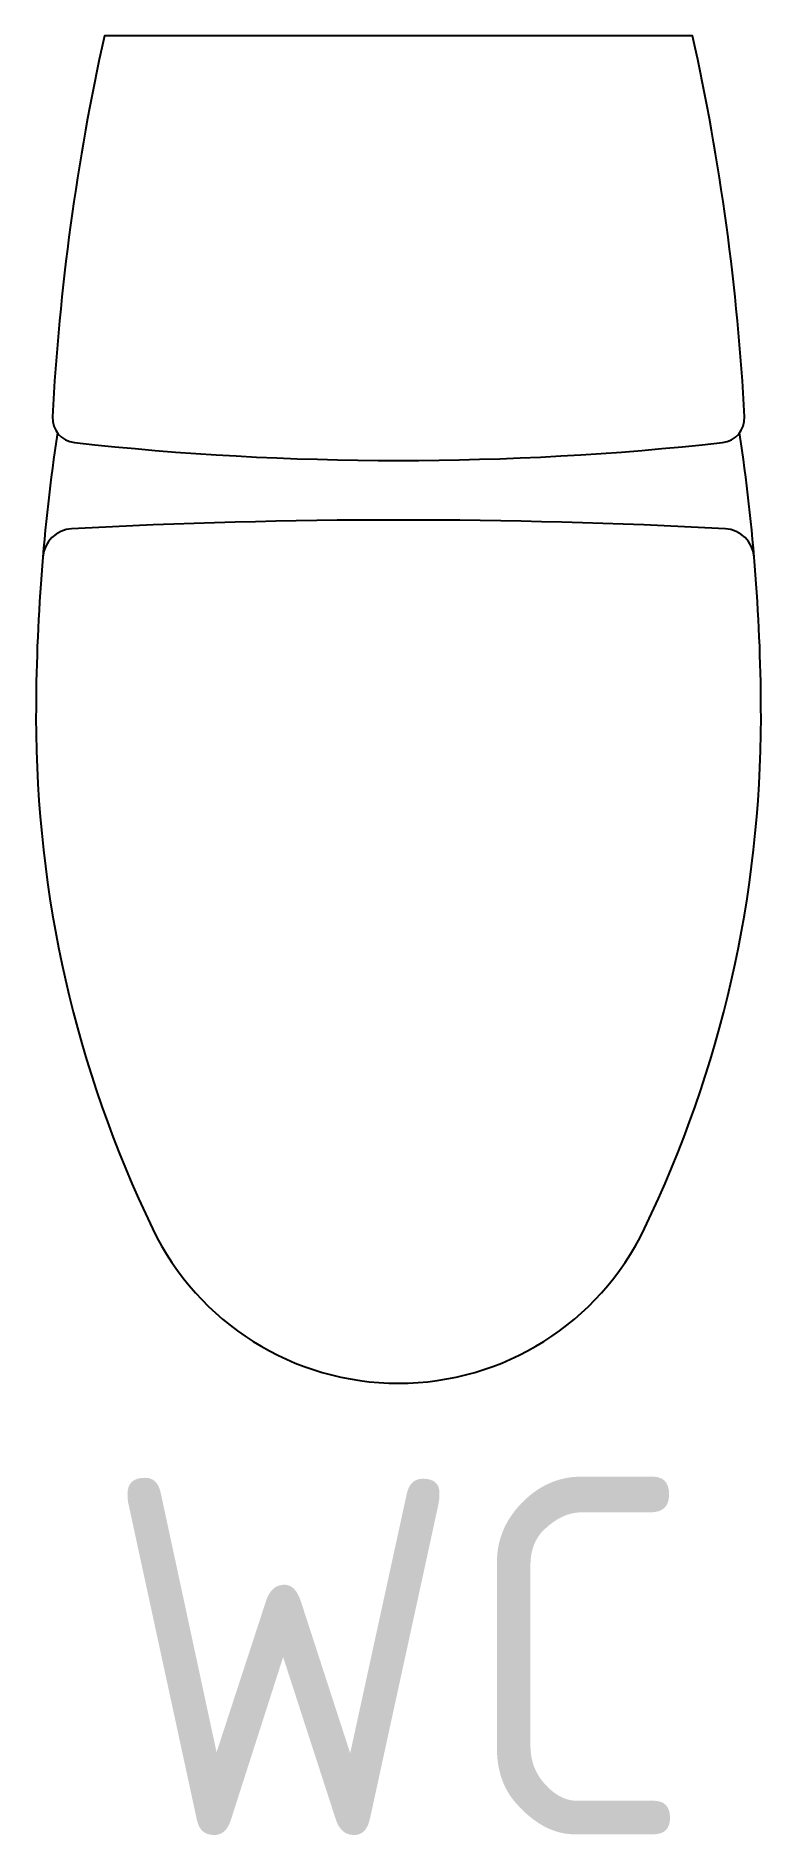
# Model space of a CAD drawing. Header units: millimetres. Extents: x 0 to 355, y -9 to 873.
import ezdxf

# ---------------------------------------------------------------- set-up
doc = ezdxf.new("R2010")
doc.units = ezdxf.units.MM
doc.header["$LTSCALE"] = 50
doc.styles.add('ISO', font='isocp.shx')

# ---------------------------------------------------------------- blocks, each defined once
blk = doc.blocks.new('*U8')
blk.add_lwpolyline([(-169.44, -186.5, 0.397458), (-158.66, -199.19, 0.055121), (158.66, -199.19, 0.397458), (169.44, -186.5, 0.041507), (144, 0), (-144, 0, 0.041507)], format="xyb", close=True)
for points in [[(-167.05, -194.39, 0.0374), (-177.5, -333.93, 0.112509), (-120.45, -584.26, 0.628794), (120.45, -584.26, 0.112509), (177.5, -333.93, 0.0374), (167.05, -194.39)], [(174.18, -255.14, 0.374329), (160.04, -241.42, 0.026931), (-160.04, -241.42, 0.374329), (-174.18, -255.14)]]:
    blk.add_lwpolyline(points, format="xyb")

msp = doc.modelspace()

# ---------------------------------------------------------------- block references
at = {"ltscale": 0.5}
msp.add_blockref('*U8', (177.5, 872.55), dxfattribs=at)

# ---------------------------------------------------------------- texts
at = {"insert": (33.56, 166.25), "char_height": 175, "width": 2096.8887, "attachment_point": 1, "style": 'ISO'}
msp.add_mtext('WC', dxfattribs=at)

doc.saveas('drawing.dxf')
